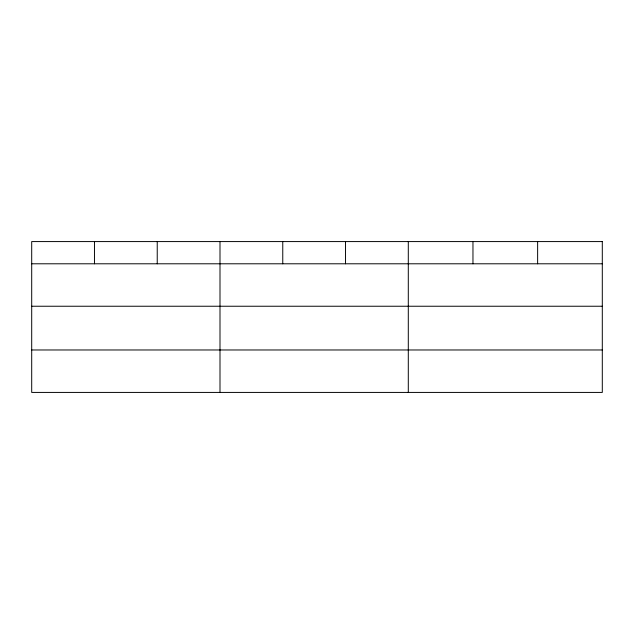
<?xml version="1.0" encoding="UTF-8"?>
<svg xmlns="http://www.w3.org/2000/svg" width="634" height="634" viewBox="0 0 634 634"><rect width="100%" height="100%" fill="white"/><g stroke="black" fill="none" stroke-linecap="round" stroke-linejoin="round"><path stroke-width="0.95" d="M31.7 263.792L602.3 263.792M31.7 306.238L602.3 306.238M31.7 349.976L602.3 349.976M537.632 241.578L537.632 263.792M472.964 241.578L472.964 263.792M408.296 241.578L408.296 392.422M345.53 241.578L345.53 263.792M282.764 241.578L282.764 263.792M219.998 241.578L219.998 392.422M157.232 241.578L157.232 263.792M94.466 241.578L94.466 263.792M602.3 241.578L31.7 241.578L31.7 392.422L602.3 392.422L602.3 241.578"/></g></svg>
